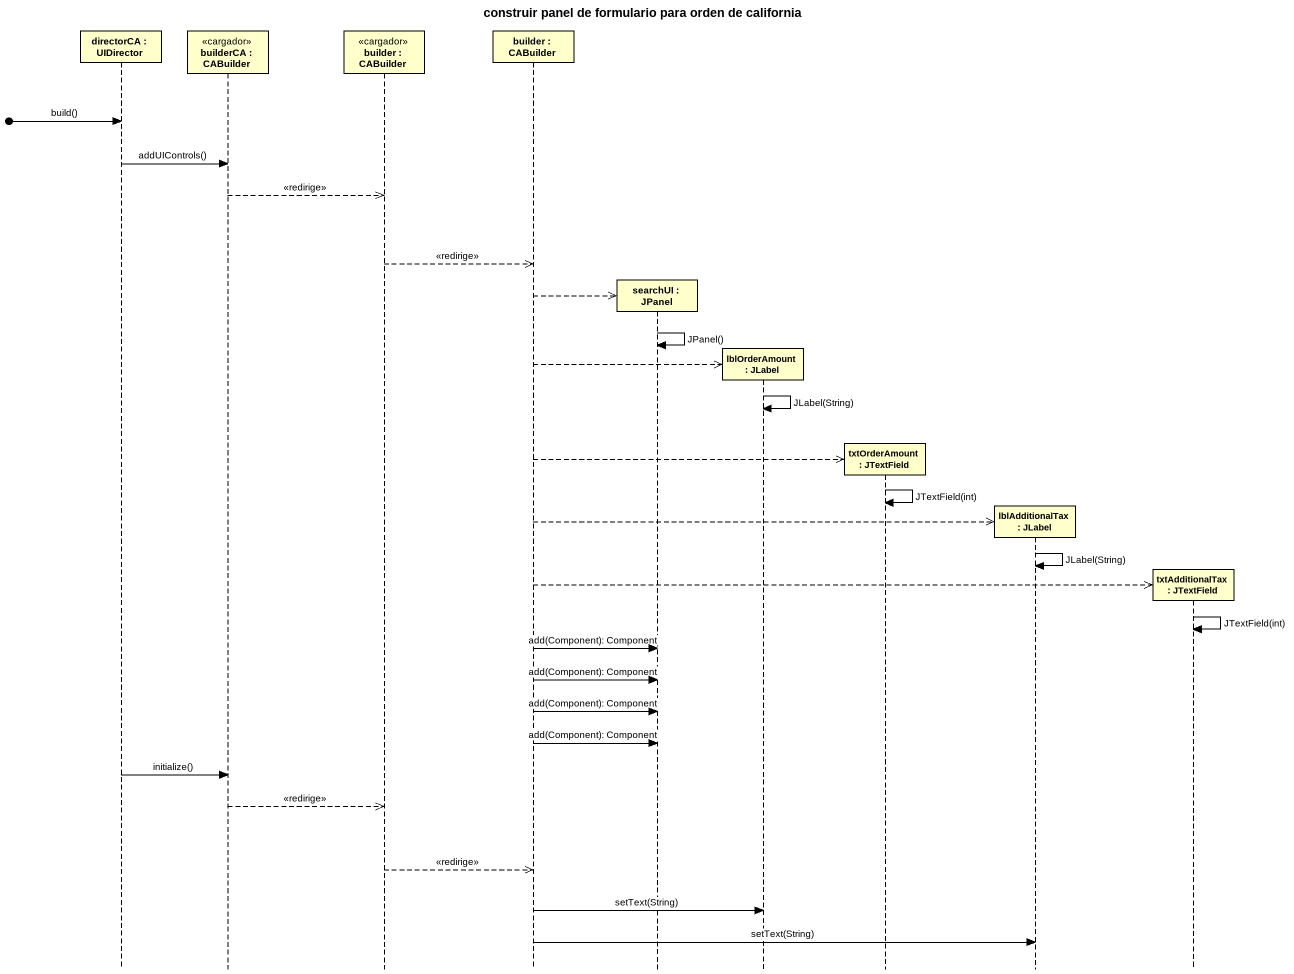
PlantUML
@startuml
title construir panel de formulario para orden de california
hide footbox
participant "directorCA : UIDirector" as directorCA
participant "builderCA : CABuilder" as builderCA <<cargador>>
participant "builder : CABuilder" as builder <<cargador>>
participant "builder : CABuilder" as builder_2
participant "searchUI : JPanel" as searchUI
participant "lblOrderAmount : JLabel" as lblOrderAmount
participant "txtOrderAmount : JTextField" as txtOrderAmount
participant "lblAdditionalTax : JLabel" as lblAdditionalTax
participant "txtAdditionalTax : JTextField" as txtAdditionalTax

[o-> directorCA : build()
directorCA -> builderCA : addUIControls()
builderCA -->> builder : <<redirige>>
builder -->> builder_2 : <<redirige>>
builder_2 -->> searchUI **
searchUI -> searchUI : JPanel()
builder_2 -->> lblOrderAmount **
lblOrderAmount -> lblOrderAmount : JLabel(String)
builder_2 -->> txtOrderAmount **
txtOrderAmount -> txtOrderAmount : JTextField(int)
builder_2 -->> lblAdditionalTax **
lblAdditionalTax -> lblAdditionalTax : JLabel(String)
builder_2 -->> txtAdditionalTax **
txtAdditionalTax -> txtAdditionalTax : JTextField(int)
builder_2 -> searchUI : add(Component): Component
builder_2 -> searchUI : add(Component): Component
builder_2 -> searchUI : add(Component): Component
builder_2 -> searchUI : add(Component): Component
directorCA -> builderCA : initialize()
builderCA -->> builder : <<redirige>>
builder -->> builder_2 : <<redirige>>
builder_2 -> lblOrderAmount : setText(String)
builder_2 -> lblAdditionalTax : setText(String)
@enduml
